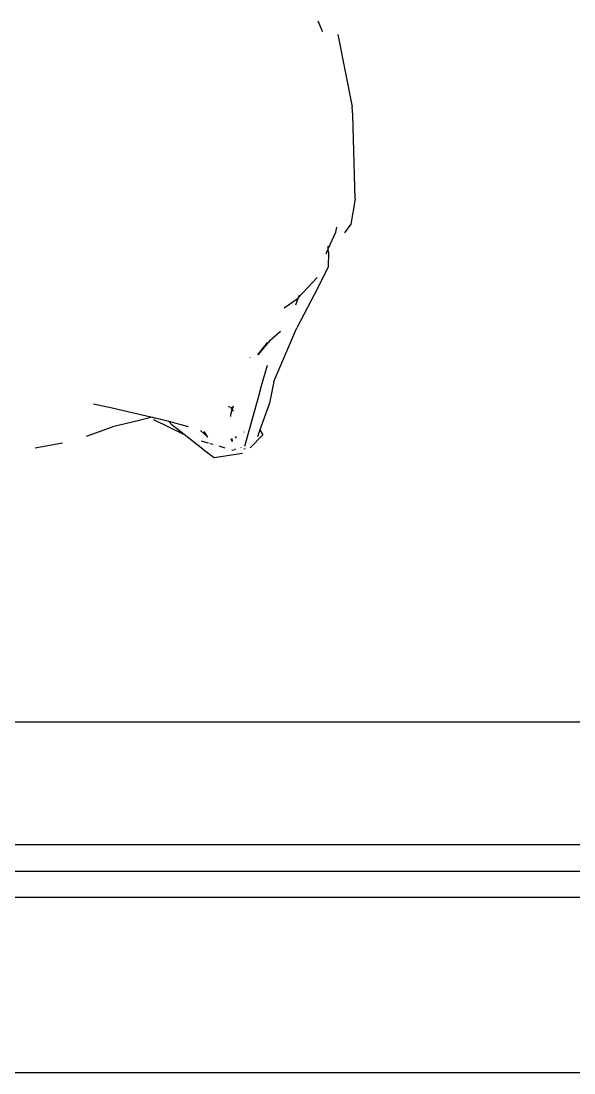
# Model space of a CAD drawing. Header units: millimetres. Extents: x -41292 to 298682, y -22072 to 33155.
# Drawn here: x 36252 to 36568, y -12169 to -11570 of the extents above; entities that cross this region are included whole.
import ezdxf

# ---------------------------------------------------------------- set-up
doc = ezdxf.new("R2010")
doc.units = ezdxf.units.MM
doc.layers.add('창호', color=4, linetype='Continuous')
doc.layers.add('틀', color=8, linetype='Continuous')

# ---------------------------------------------------------------- blocks, each defined once
blk = doc.blocks.new('rmfnasesx')
for p, q in [((63887.31, 3936.95), (63885.14, 3942.4)), ((63887.51, 3936.21), (63887.31, 3936.95)), ((63896.37, 3934.73), (63904.48, 3893.52)), ((63904.75, 3888.73), (63904.48, 3893.52)), ((63906.2, 3841.17), (63904.75, 3888.73)), ((63906.2, 3841.17), (63903.66, 3826.64)), ((63895.21, 3822.13), (63895.62, 3824.93)), ((63903.66, 3826.64), (63900.1, 3821.71)), ((63890.86, 3812.57), (63895.21, 3822.13)), ((63889.54, 3809.68), (63890.86, 3812.57)), ((63890.86, 3812.57), (63890.81, 3814.08)), ((63890.92, 3810.77), (63890.86, 3812.57)), ((63890.92, 3810.77), (63890.8, 3802.37)), ((63890.8, 3802.37), (63884.84, 3790.4)), ((63884.42, 3796.19), (63873.73, 3784.77)), ((63884.84, 3790.4), (63872.85, 3767.65)), ((63872.53, 3783.5), (63865.67, 3778.71)), ((63873.73, 3784.77), (63872.16, 3780.42)), ((63873.73, 3784.77), (63872.53, 3783.5)), ((63874.25, 3786.23), (63873.73, 3784.77)), ((63857.7, 3760.59), (63863.54, 3765.74)), ((63859.8, 3736.99), (63872.85, 3767.65)), ((63857.63, 3760.47), (63850.73, 3752.2)), ((63850.73, 3752.2), (63856.13, 3759.21)), ((63857.63, 3760.47), (63857.7, 3760.59)), ((63846.13, 3750.43), (63846.24, 3750.73)), ((63852.22, 3732.61), (63856.21, 3746.37)), ((63859.8, 3736.99), (63857.29, 3724.6)), ((63852.22, 3732.61), (63843.14, 3700.06)), ((63757.04, 3724.25), (63767.64, 3722.03)), ((63833.72, 3722.71), (63836.52, 3722.25)), ((63836.11, 3720.93), (63836.52, 3722.25)), ((63836.52, 3722.25), (63836.8, 3723.17)), ((63836.52, 3722.25), (63836.82, 3722.2)), ((63857.29, 3724.6), (63851.83, 3709.41)), ((63767.64, 3722.03), (63790.38, 3716.62)), ((63790.38, 3716.62), (63782.36, 3714.67)), ((63790.38, 3716.62), (63792.31, 3716.16)), ((63835.22, 3721.65), (63836.11, 3720.93)), ((63835.23, 3716.98), (63835.35, 3718.46)), ((63835.35, 3718.46), (63836.11, 3720.93)), ((63836.11, 3720.93), (63836.86, 3720.33)), ((63753.05, 3705.88), (63767.86, 3711.09)), ((63782.36, 3714.67), (63767.86, 3711.09)), ((63791.29, 3715.43), (63808.7, 3706.83)), ((63799.88, 3714.15), (63792.31, 3716.16)), ((63799.88, 3714.15), (63801.94, 3712.16)), ((63811.09, 3711.18), (63799.88, 3714.15)), ((63808.7, 3706.83), (63801.94, 3712.16)), ((63819.31, 3698.45), (63808.7, 3706.83)), ((63818.02, 3709.15), (63822.18, 3705.23)), ((63822.18, 3705.23), (63820.09, 3708.54)), ((63836.12, 3702.88), (63835.54, 3704.37)), ((63835.85, 3704.54), (63836.12, 3702.88)), ((63838.48, 3704.7), (63837.96, 3705.73)), ((63842.71, 3708.41), (63842.7, 3708.18)), ((63853.61, 3706.64), (63846.27, 3699.17)), ((63851.83, 3709.41), (63850.42, 3705.48)), ((63851.83, 3709.41), (63853.61, 3706.64)), ((63723.84, 3699.3), (63739.38, 3702.03)), ((63818.44, 3703.24), (63822.21, 3702.14)), ((63819.31, 3698.45), (63825.87, 3693.79)), ((63822.83, 3701.96), (63822.9, 3701.94)), ((63823.45, 3701.77), (63825.23, 3701.25)), ((63828.38, 3700.33), (63831.92, 3699.29)), ((63837.41, 3698.58), (63837.74, 3698.1)), ((63841.22, 3699.36), (63841.13, 3699.54)), ((63842.15, 3699.8), (63842.14, 3699.7)), ((63843.53, 3698.71), (63842.64, 3698.49)), ((63825.87, 3693.79), (63841.91, 3696.18)), ((63835.8, 3698.16), (63836.96, 3697.82)), ((61907.95, 3543.01), (64907.95, 3543.01))]:
    blk.add_line(p, q)

msp = doc.modelspace()

# ---------------------------------------------------------------- linework, layer by layer
at = {"layer": '창호'}
for p, q in [((37354.67, -12039.42), (36024.67, -12039.42)), ((37354.67, -12069.42), (36024.67, -12069.42))]:
    msp.add_line(p, q, dxfattribs=at)
at = {"layer": '틀'}
for p, q in [((34444.67, -11969.42), (37444.67, -11969.42)), ((36024.67, -12054.42), (37354.67, -12054.42)), ((37444.67, -12169.42), (34444.67, -12169.42))]:
    msp.add_line(p, q, dxfattribs=at)

# ---------------------------------------------------------------- block references
msp.add_blockref('rmfnasesx', (-27463.27, -15512.43))

doc.saveas('drawing.dxf')
